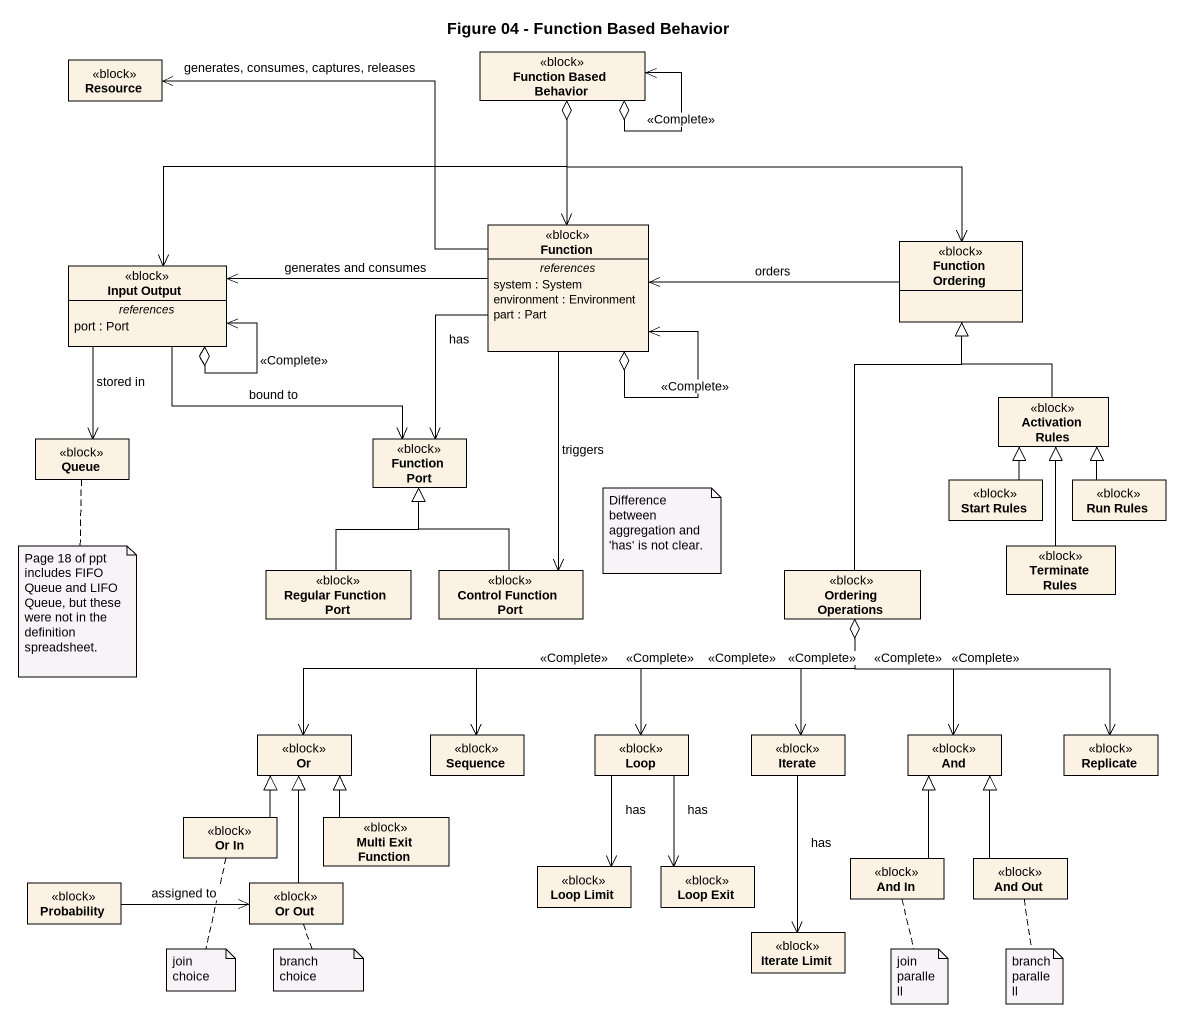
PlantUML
@startuml
title Figure 04 - Function Based Behavior
hide circle
hide empty members
class Resource <<block>>
class "Function Based Behavior" as Function_Based_Behavior <<block>>
class "Input Output" as Input_Output <<block>> {
  -- references --
  port : Port
}
class Function <<block>> {
  -- references --
  system : System
  environment : Environment
  part : Part
}
class "Function Ordering" as Function_Ordering <<block>>
class "Activation Rules" as Activation_Rules <<block>>
class "Queue" as Queue_ <<block>>
class "Function Port" as Function_Port <<block>>
class "Start Rules" as Start_Rules <<block>>
class "Run Rules" as Run_Rules <<block>>
class "Regular Function Port" as Regular_Function_Port <<block>>
class "Control Function Port" as Control_Function_Port <<block>>
class "Ordering Operations" as Ordering_Operations <<block>>
class "Terminate Rules" as Terminate_Rules <<block>>
class Or <<block>>
class Sequence <<block>>
class "Loop" as Loop_ <<block>>
class Iterate <<block>>
class And <<block>>
class Replicate <<block>>
class "Or In" as Or_In <<block>>
class "Multi Exit Function" as Multi_Exit_Function <<block>>
class Probability <<block>>
class "Or Out" as Or_Out <<block>>
class "Loop Limit" as Loop_Limit <<block>>
class "Loop Exit" as Loop_Exit <<block>>
class "And In" as And_In <<block>>
class "And Out" as And_Out <<block>>
class "Iterate Limit" as Iterate_Limit <<block>>
Function_Based_Behavior o--> Function_Based_Behavior : <<Complete>>
Function_Based_Behavior o-left-> Input_Output
Function_Based_Behavior o--> Function
Function_Based_Behavior o-right-> Function_Ordering
Input_Output o--> Input_Output : <<Complete>>
Input_Output --> Queue_ : stored in
Input_Output -right-> Function_Port : bound to
Function -left-> Resource : generates, consumes, captures, releases
Function -left-> Input_Output : generates and consumes
Function o--> Function : <<Complete>>
Function --> Function_Port : has
Function --> Control_Function_Port : triggers
Function_Ordering -left-> Function : orders
Activation_Rules -up-|> Function_Ordering
Start_Rules -up-|> Activation_Rules
Run_Rules -up-|> Activation_Rules
Regular_Function_Port -up-|> Function_Port
Control_Function_Port -up-|> Function_Port
Ordering_Operations -up-|> Function_Ordering
Ordering_Operations o-left-> Or : <<Complete>>
Ordering_Operations o-left-> Sequence : <<Complete>>
Ordering_Operations o--> Loop_ : <<Complete>>
Ordering_Operations o--> Iterate : <<Complete>>
Ordering_Operations o--> And : <<Complete>>
Ordering_Operations o--> Replicate : <<Complete>>
Terminate_Rules -up-|> Activation_Rules
Loop_ --> Loop_Limit : has
Loop_ --> Loop_Exit : has
Iterate --> Iterate_Limit : has
Or_In -up-|> Or
Multi_Exit_Function -up-|> Or
Probability -right-> Or_Out : assigned to
Or_Out -up-|> Or
And_In -up-|> And
And_Out -up-|> And
note as N1
  Difference between aggregation and 'has' is not clear.
end note
note bottom of Queue_ : Page 18 of ppt includes FIFO Queue and LIFO Queue, but these were not in the definition spreadsheet.
note bottom of Or_In : join choice
note bottom of Or_Out : branch choice
note bottom of And_In
  join
  parallell
end note
note bottom of And_Out
  branch
  parallell
end note
@enduml
